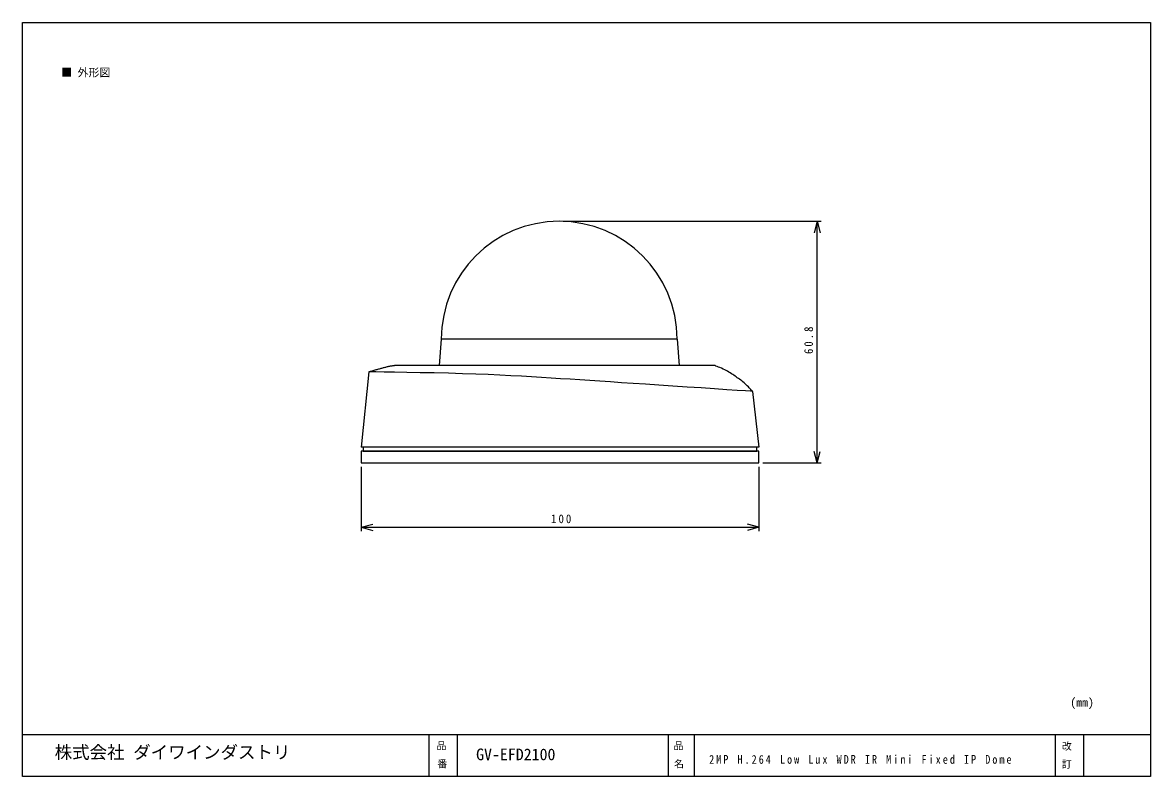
# Model space of a CAD drawing. Units: millimetres on the paper. Extents: x -142 to 142, y -95 to 95.
import ezdxf
from ezdxf.enums import TextEntityAlignment as Align

# ---------------------------------------------------------------- set-up
doc = ezdxf.new("R2010")
doc.units = ezdxf.units.MM
for name, color, linetype in [('0-0_0', 7, 'Continuous'), ('0-1_外形線', 7, 'Continuous'), ('0-3_枠', 7, 'Continuous'), ('0-5_レイヤー_1_0', 7, 'Continuous')]:
    doc.layers.add(name, color=color, linetype=linetype)
doc.styles.add('ＭＳ ゴシック', font='')
doc.styles.get('ＭＳ ゴシック').set_extended_font_data('MS Gothic')

msp = doc.modelspace()

# ---------------------------------------------------------------- linework, layer by layer
at = {"layer": '0-0_0'}
for p, q in [((-5.867, 44.836), (58.986, 44.836)), ((57.986, 44.836), (57.21, 41.938)), ((-36.509, 15.22), (-37.012, 8.587)), ((22.783, 15.22), (-36.509, 15.22)), ((22.783, 15.22), (23.286, 8.587)), ((32.132, 8.587), (-48.301, 8.587)), ((41.746, 2.031), (43.356, -11.965)), ((43.356, -11.965), (-56.644, -11.965)), ((-56.644, -12.965), (-56.644, -15.965)), ((43.356, -12.965), (-56.644, -12.965)), ((-56.144, -11.965), (-56.144, -12.965)), ((-56.144, -12.965), (42.856, -12.965)), ((42.856, -12.965), (42.856, -11.965)), ((43.356, -15.965), (43.356, -12.965)), ((57.986, -15.965), (57.21, -13.067)), ((57.986, -15.965), (58.763, -13.067)), ((-56.644, -15.965), (43.356, -15.965)), ((-56.644, -16.965), (-56.644, -33.143)), ((43.356, -16.965), (43.356, -33.143)), ((44.356, -15.965), (58.986, -15.965)), ((-56.644, -32.143), (-53.747, -31.366)), ((-56.644, -32.143), (43.356, -32.143)), ((-56.644, -32.143), (-53.747, -32.919)), ((43.356, -32.143), (40.458, -31.366)), ((43.356, -32.143), (40.458, -32.919))]:
    msp.add_line(p, q, dxfattribs=at)
for points in [[(57.986, -15.965), (57.986, 44.836), (58.763, 41.938)], [(-54.74, 6.956), (-54.708, 6.965), (-54.619, 6.993), (-54.482, 7.036), (-54.304, 7.091), (-54.096, 7.155), (-53.864, 7.225), (-53.619, 7.3), (-53.369, 7.375), (-53.122, 7.448), (-52.886, 7.517), (-52.66, 7.582), (-52.444, 7.643), (-52.235, 7.701), (-52.032, 7.757), (-51.833, 7.811), (-51.638, 7.864), (-51.444, 7.916), (-51.249, 7.967), (-51.054, 8.019), (-50.856, 8.071), (-50.658, 8.123), (-50.46, 8.174), (-50.26, 8.223), (-50.061, 8.271), (-49.862, 8.317), (-49.664, 8.36), (-49.466, 8.401), (-49.271, 8.438), (-49.081, 8.471), (-48.902, 8.501), (-48.737, 8.526), (-48.593, 8.548), (-48.472, 8.565), (-48.38, 8.577), (-48.322, 8.585), (-48.301, 8.587)], [(41.745, 2.031), (41.718, 2.064), (41.639, 2.156), (41.516, 2.299), (41.354, 2.483), (41.159, 2.701), (40.936, 2.942), (40.693, 3.198), (40.434, 3.46), (40.165, 3.719), (39.892, 3.968), (39.617, 4.207), (39.338, 4.436), (39.057, 4.658), (38.774, 4.873), (38.49, 5.082), (38.205, 5.288), (37.919, 5.492), (37.632, 5.694), (37.345, 5.895), (37.056, 6.097), (36.761, 6.297), (36.459, 6.497), (36.147, 6.696), (35.823, 6.894), (35.484, 7.09), (35.128, 7.284), (34.752, 7.476), (34.357, 7.665), (33.954, 7.847), (33.557, 8.018), (33.182, 8.175), (32.843, 8.312), (32.554, 8.426), (32.329, 8.513), (32.184, 8.568), (32.132, 8.587)], [(41.746, 2.031), (41.275, 2.063), (39.952, 2.152), (37.913, 2.289), (35.291, 2.465), (32.222, 2.671), (28.841, 2.898), (25.281, 3.137), (21.679, 3.377), (18.168, 3.612), (14.857, 3.832), (11.747, 4.038), (8.814, 4.232), (6.031, 4.415), (3.375, 4.59), (0.819, 4.758), (-1.662, 4.92), (-4.092, 5.079), (-6.497, 5.236), (-8.902, 5.392), (-11.332, 5.548), (-13.813, 5.7), (-16.369, 5.849), (-19.026, 5.993), (-21.808, 6.13), (-24.742, 6.259), (-27.851, 6.379), (-31.162, 6.489), (-34.673, 6.587), (-38.275, 6.674), (-41.835, 6.749), (-45.216, 6.812), (-48.285, 6.864), (-50.907, 6.904), (-52.946, 6.933), (-54.269, 6.95), (-54.74, 6.956), (-56.644, -11.965)]]:
    msp.add_lwpolyline(points, dxfattribs=at)
msp.add_arc((-6.867, 15.19), 29.646, 0, 180, dxfattribs=at)
at = {"layer": '0-3_枠'}
for p, q in [((141.803, -84.358), (-141.803, -84.354)), ((-39.681, -84.522), (-39.681, -94.842)), ((-32.546, -84.522), (-32.546, -94.842)), ((20.51, -84.522), (20.51, -94.842)), ((27.092, -84.522), (27.092, -94.842)), ((117.874, -84.522), (117.874, -94.842)), ((124.987, -84.522), (124.987, -94.842))]:
    msp.add_line(p, q, dxfattribs=at)
msp.add_lwpolyline([(-141.803, 94.842), (141.803, 94.842), (141.803, -94.842), (-141.803, -94.842)], close=True, dxfattribs=at)

# ---------------------------------------------------------------- texts
at = {"layer": '0-0_0', "insert": (56.986, 11.436), "char_height": 2.199, "attachment_point": 7, "rotation": 90, "style": 'ＭＳ ゴシック'}
msp.add_mtext('\\T1.38;\\W0.9;60.8', dxfattribs=at)
at = {"layer": '0-0_0', "insert": (-8.894, -31.143), "char_height": 2.199, "attachment_point": 7, "style": 'ＭＳ ゴシック'}
msp.add_mtext('\\T1.38;\\W0.9;100', dxfattribs=at)
at = {"layer": '0-1_外形線', "style": 'ＭＳ ゴシック'}
msp.add_text('GV-EFD2100', height=2.933, dxfattribs=at).set_placement((-27.762, -91.637), align=Align.BOTTOM_LEFT)
at = {"layer": '0-1_外形線', "insert": (30.84, -91.691), "char_height": 2.199, "attachment_point": 7, "style": 'ＭＳ ゴシック'}
msp.add_mtext('\\T1.4;\\W0.85;2MP\\~H.264\\~Low\\~Lux\\~WDR\\~IR\\~Mini\\~Fixed\\~IP\\~Dome', dxfattribs=at)
at = {"layer": '0-3_枠', "style": 'ＭＳ ゴシック'}
for s, height, p in [('(mm)', 2.199, (121.616, -77.977)), ('品', 1.833, (-37.741, -88.569)), ('品', 1.833, (21.897, -88.569)), ('改', 1.833, (119.527, -88.697)), ('番', 1.833, (-37.514, -93.119)), ('名', 1.833, (22.011, -93.148)), ('訂', 1.833, (119.527, -93.233))]:
    msp.add_text(s, height=height, dxfattribs=at).set_placement(p, align=Align.BOTTOM_LEFT)
at = {"layer": '0-5_レイヤー_1_0', "style": 'ＭＳ ゴシック'}
for s, height, p in [('■ 外形図', 2.012, (-132.08, 80.652)), ('株式会社 ダイワインダストリ', 3.219, (-133.726, -91.326))]:
    msp.add_text(s, height=height, dxfattribs=at).set_placement(p, align=Align.BOTTOM_LEFT)

doc.saveas('drawing.dxf')
